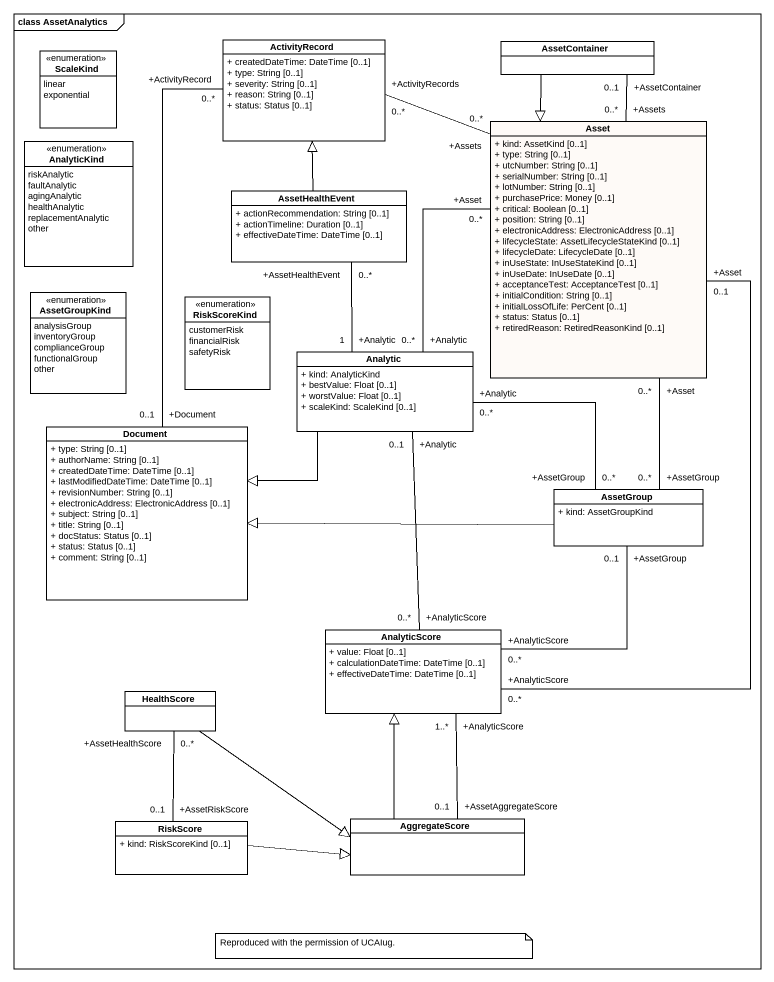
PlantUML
@startuml
mainframe class AssetAnalytics
hide circle
hide empty members
skinparam classAttributeIconSize 0
enum ScaleKind {
  linear
  exponential
}
class ActivityRecord {
  + createdDateTime: DateTime [0..1]
  + type: String [0..1]
  + severity: String [0..1]
  + reason: String [0..1]
  + status: Status [0..1]
}
class AssetContainer
class Asset #FEFAF7 {
  + kind: AssetKind [0..1]
  + type: String [0..1]
  + utcNumber: String [0..1]
  + serialNumber: String [0..1]
  + lotNumber: String [0..1]
  + purchasePrice: Money [0..1]
  + critical: Boolean [0..1]
  + position: String [0..1]
  + electronicAddress: ElectronicAddress [0..1]
  + lifecycleState: AssetLifecycleStateKind [0..1]
  + lifecycleDate: LifecycleDate [0..1]
  + inUseState: InUseStateKind [0..1]
  + inUseDate: InUseDate [0..1]
  + acceptanceTest: AcceptanceTest [0..1]
  + initialCondition: String [0..1]
  + initialLossOfLife: PerCent [0..1]
  + status: Status [0..1]
  + retiredReason: RetiredReasonKind [0..1]
}
enum AnalyticKind {
  riskAnalytic
  faultAnalytic
  agingAnalytic
  healthAnalytic
  replacementAnalytic
  other
}
class AssetHealthEvent {
  + actionRecommendation: String [0..1]
  + actionTimeline: Duration [0..1]
  + effectiveDateTime: DateTime [0..1]
}
enum AssetGroupKind {
  analysisGroup
  inventoryGroup
  complianceGroup
  functionalGroup
  other
}
enum RiskScoreKind {
  customerRisk
  financialRisk
  safetyRisk
}
class Analytic {
  + kind: AnalyticKind
  + bestValue: Float [0..1]
  + worstValue: Float [0..1]
  + scaleKind: ScaleKind [0..1]
}
class Document {
  + type: String [0..1]
  + authorName: String [0..1]
  + createdDateTime: DateTime [0..1]
  + lastModifiedDateTime: DateTime [0..1]
  + revisionNumber: String [0..1]
  + electronicAddress: ElectronicAddress [0..1]
  + subject: String [0..1]
  + title: String [0..1]
  + docStatus: Status [0..1]
  + status: Status [0..1]
  + comment: String [0..1]
}
class AssetGroup {
  + kind: AssetGroupKind
}
class AnalyticScore {
  + value: Float [0..1]
  + calculationDateTime: DateTime [0..1]
  + effectiveDateTime: DateTime [0..1]
}
class HealthScore
class RiskScore {
  + kind: RiskScoreKind [0..1]
}
class AggregateScore
AssetContainer --|> Asset
Asset "+Assets\n0..*" -left- "+ActivityRecords\n0..*" ActivityRecord
Asset "+Assets\n0..*" -up- "+AssetContainer\n0..1" AssetContainer
AssetHealthEvent -up-|> ActivityRecord
Analytic "+Analytic\n0..*" -up- "+Asset\n0..*" Asset
Analytic "+Analytic\n1" -up- "+AssetHealthEvent\n0..*" AssetHealthEvent
Analytic -left-|> Document
Analytic "+Analytic\n0..*" -right- "+AssetGroup\n0..*" AssetGroup
Analytic "+Analytic\n0..1" -- "+AnalyticScore\n0..*" AnalyticScore
Document "+Document\n0..1" -up- "+ActivityRecord\n0..*" ActivityRecord
AssetGroup "+AssetGroup\n0..*" -up- "+Asset\n0..*" Asset
AssetGroup -left-|> Document
AssetGroup "+AssetGroup\n0..1" -- "+AnalyticScore\n0..*" AnalyticScore
AnalyticScore "+AnalyticScore\n0..*" -up- "+Asset\n0..1" Asset
HealthScore "+AssetHealthScore\n0..*" -- "+AssetRiskScore\n0..1" RiskScore
HealthScore -right-|> AggregateScore
RiskScore -right-|> AggregateScore
AggregateScore "+AssetAggregateScore\n0..1" -up- "+AnalyticScore\n1..*" AnalyticScore
AggregateScore -up-|> AnalyticScore
note as N1
  Reproduced with the permission of UCAIug.
end note
@enduml
